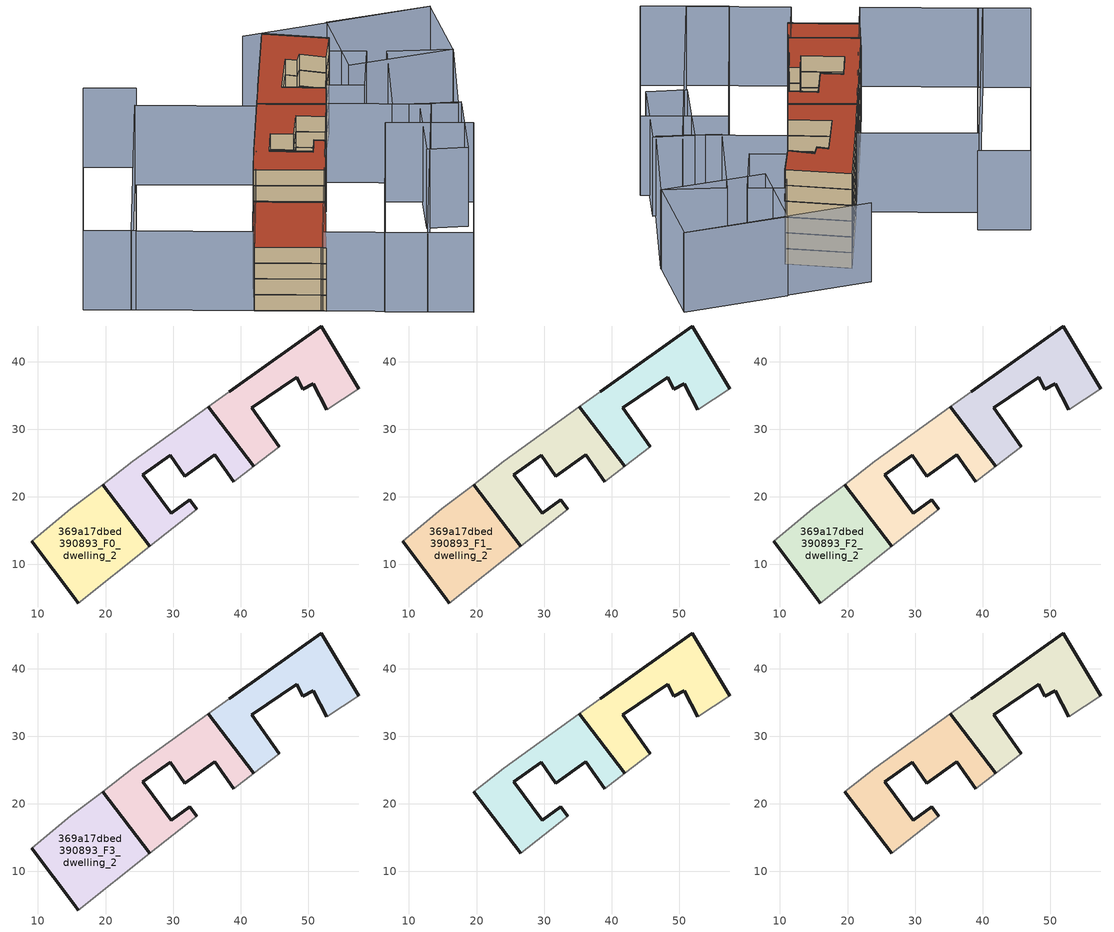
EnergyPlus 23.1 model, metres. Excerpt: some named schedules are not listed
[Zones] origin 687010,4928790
369a17dbed390893_F0_dwelling_0
 floor ground (EU_floor_Construction): 52.71,32.86 57.48,36.02 51.89,45.27 39.36,36.3 38.29,35.51 35.23,33.31 41.95,24.51 45.73,27.4 41.61,33.16 48.27,37.66 49.16,35.94 50.73,36.76 z0
 wall outside (EU_wall_Construction): 38.29,35.51 39.36,36.3 51.89,45.27 57.48,36.02 / 52.71,32.86 50.73,36.76 49.16,35.94 48.27,37.66 41.61,33.16 45.73,27.4 / 41.95,24.51 35.23,33.31 z0:3
 wall adiabatic (EU_wall_Construction): 45.73,27.4 41.95,24.51 / 35.23,33.31 38.29,35.51 / 57.48,36.02 52.71,32.86 z0:3
369a17dbed390893_F0_dwelling_1
 floor ground (EU_floor_Construction): 38.96,22.21 41.95,24.51 35.23,33.31 24.06,25.24 19.56,21.82 26.55,12.68 33.46,18.15 32.44,19.59 29.69,17.57 25.52,23.25 29.57,26.14 31.7,23.08 36.18,26.21 z0
 wall outside (EU_wall_Construction): 38.96,22.21 36.18,26.21 31.7,23.08 29.57,26.14 25.52,23.25 29.69,17.57 32.44,19.59 33.46,18.15 / 35.23,33.31 41.95,24.51 / 26.55,12.68 19.56,21.82 z0:3
 wall adiabatic (EU_wall_Construction): 33.46,18.15 26.55,12.68 / 19.56,21.82 24.06,25.24 35.23,33.31 / 41.95,24.51 38.96,22.21 z0:3
369a17dbed390893_F0_dwelling_2
 floor ground (EU_floor_Construction): 26.55,12.68 19.56,21.82 14.88,18.25 9.06,13.46 15.48,4.99 16,4.3 z0
 wall outside (EU_wall_Construction): 16,4.3 15.48,4.99 9.06,13.46 / 19.56,21.82 26.55,12.68 z0:3
 wall adiabatic (EU_wall_Construction): 9.06,13.46 14.88,18.25 19.56,21.82 / 26.55,12.68 16,4.3 z0:3
369a17dbed390893_F1_dwelling_0
 floor to 369a17dbed390893_F0_dwelling_0 (EU_floor_Construction): 52.71,32.86 57.48,36.02 51.89,45.27 39.36,36.3 38.29,35.51 35.23,33.31 41.95,24.51 45.73,27.4 41.61,33.16 48.27,37.66 49.16,35.94 50.73,36.76 z3
 wall outside (EU_wall_Construction): 38.29,35.51 39.36,36.3 51.89,45.27 57.48,36.02 / 52.71,32.86 50.73,36.76 49.16,35.94 48.27,37.66 41.61,33.16 45.73,27.4 / 41.95,24.51 35.23,33.31 z3:6
 wall adiabatic (EU_wall_Construction): 45.73,27.4 41.95,24.51 / 35.23,33.31 38.29,35.51 / 57.48,36.02 52.71,32.86 z3:6
369a17dbed390893_F1_dwelling_1
 floor to 369a17dbed390893_F0_dwelling_1 (EU_floor_Construction): 38.96,22.21 41.95,24.51 35.23,33.31 24.06,25.24 19.56,21.82 26.55,12.68 33.46,18.15 32.44,19.59 29.69,17.57 25.52,23.25 29.57,26.14 31.7,23.08 36.18,26.21 z3
 wall outside (EU_wall_Construction): 38.96,22.21 36.18,26.21 31.7,23.08 29.57,26.14 25.52,23.25 29.69,17.57 32.44,19.59 33.46,18.15 / 35.23,33.31 41.95,24.51 / 26.55,12.68 19.56,21.82 z3:6
 wall adiabatic (EU_wall_Construction): 33.46,18.15 26.55,12.68 / 19.56,21.82 24.06,25.24 35.23,33.31 / 41.95,24.51 38.96,22.21 z3:6
369a17dbed390893_F1_dwelling_2
 floor to 369a17dbed390893_F0_dwelling_2 (EU_floor_Construction): 26.55,12.68 19.56,21.82 14.88,18.25 9.06,13.46 15.48,4.99 16,4.3 z3
 wall outside (EU_wall_Construction): 16,4.3 15.48,4.99 9.06,13.46 / 19.56,21.82 26.55,12.68 z3:6
 wall adiabatic (EU_wall_Construction): 9.06,13.46 14.88,18.25 19.56,21.82 / 26.55,12.68 16,4.3 z3:6
369a17dbed390893_F2_dwelling_0
 floor to 369a17dbed390893_F1_dwelling_0 (EU_floor_Construction): 52.71,32.86 57.48,36.02 51.89,45.27 39.36,36.3 38.29,35.51 35.23,33.31 41.95,24.51 45.73,27.4 41.61,33.16 48.27,37.66 49.16,35.94 50.73,36.76 z6
 wall outside (EU_wall_Construction): 38.29,35.51 39.36,36.3 51.89,45.27 57.48,36.02 / 52.71,32.86 50.73,36.76 49.16,35.94 48.27,37.66 41.61,33.16 45.73,27.4 / 41.95,24.51 35.23,33.31 z6:9
 wall adiabatic (EU_wall_Construction): 45.73,27.4 41.95,24.51 / 35.23,33.31 38.29,35.51 / 57.48,36.02 52.71,32.86 z6:9
369a17dbed390893_F2_dwelling_1
 floor to 369a17dbed390893_F1_dwelling_1 (EU_floor_Construction): 38.96,22.21 41.95,24.51 35.23,33.31 24.06,25.24 19.56,21.82 26.55,12.68 33.46,18.15 32.44,19.59 29.69,17.57 25.52,23.25 29.57,26.14 31.7,23.08 36.18,26.21 z6
 wall outside (EU_wall_Construction): 38.96,22.21 36.18,26.21 31.7,23.08 29.57,26.14 25.52,23.25 29.69,17.57 32.44,19.59 33.46,18.15 / 35.23,33.31 41.95,24.51 / 26.55,12.68 19.56,21.82 z6:9
 wall adiabatic (EU_wall_Construction): 33.46,18.15 26.55,12.68 / 19.56,21.82 24.06,25.24 35.23,33.31 / 41.95,24.51 38.96,22.21 z6:9
369a17dbed390893_F2_dwelling_2
 floor to 369a17dbed390893_F1_dwelling_2 (EU_floor_Construction): 26.55,12.68 19.56,21.82 14.88,18.25 9.06,13.46 15.48,4.99 16,4.3 z6
 wall outside (EU_wall_Construction): 16,4.3 15.48,4.99 9.06,13.46 / 19.56,21.82 26.55,12.68 z6:9
 wall adiabatic (EU_wall_Construction): 9.06,13.46 14.88,18.25 19.56,21.82 / 26.55,12.68 16,4.3 z6:9
369a17dbed390893_F3_dwelling_0
 floor to 369a17dbed390893_F2_dwelling_0 (EU_floor_Construction): 52.71,32.86 57.48,36.02 51.89,45.27 39.36,36.3 38.29,35.51 35.23,33.31 41.95,24.51 45.73,27.4 41.61,33.16 48.27,37.66 49.16,35.94 50.73,36.76 z9
 wall outside (EU_wall_Construction): 38.29,35.51 39.36,36.3 51.89,45.27 57.48,36.02 / 52.71,32.86 50.73,36.76 49.16,35.94 48.27,37.66 41.61,33.16 45.73,27.4 / 41.95,24.51 35.23,33.31 z9:12
 wall adiabatic (EU_wall_Construction): 45.73,27.4 41.95,24.51 / 35.23,33.31 38.29,35.51 / 57.48,36.02 52.71,32.86 z9:12
369a17dbed390893_F3_dwelling_1
 floor to 369a17dbed390893_F2_dwelling_1 (EU_floor_Construction): 38.96,22.21 41.95,24.51 35.23,33.31 24.06,25.24 19.56,21.82 26.55,12.68 33.46,18.15 32.44,19.59 29.69,17.57 25.52,23.25 29.57,26.14 31.7,23.08 36.18,26.21 z9
 wall outside (EU_wall_Construction): 38.96,22.21 36.18,26.21 31.7,23.08 29.57,26.14 25.52,23.25 29.69,17.57 32.44,19.59 33.46,18.15 / 35.23,33.31 41.95,24.51 / 26.55,12.68 19.56,21.82 z9:12
 wall adiabatic (EU_wall_Construction): 33.46,18.15 26.55,12.68 / 19.56,21.82 24.06,25.24 35.23,33.31 / 41.95,24.51 38.96,22.21 z9:12
369a17dbed390893_F3_dwelling_2
 floor to 369a17dbed390893_F2_dwelling_2 (EU_floor_Construction): 26.55,12.68 19.56,21.82 14.88,18.25 9.06,13.46 15.48,4.99 16,4.3 z9
 wall outside (EU_wall_Construction): 16,4.3 15.48,4.99 9.06,13.46 / 19.56,21.82 26.55,12.68 z9:12
 wall adiabatic (EU_wall_Construction): 9.06,13.46 14.88,18.25 19.56,21.82 / 26.55,12.68 16,4.3 z9:12
 roof outside (EU_roof_Construction): 19.56,21.82 26.55,12.68 16,4.3 15.48,4.99 9.06,13.46 14.88,18.25 z12
369a17dbed390893_F4_dwelling_0
 floor to 369a17dbed390893_F3_dwelling_0 (EU_floor_Construction): 52.71,32.86 57.48,36.02 51.89,45.27 39.36,36.3 38.29,35.51 35.23,33.31 41.95,24.51 45.73,27.4 41.61,33.16 48.27,37.66 49.16,35.94 50.73,36.76 z12
 wall outside (EU_wall_Construction): 38.29,35.51 39.36,36.3 51.89,45.27 57.48,36.02 / 52.71,32.86 50.73,36.76 49.16,35.94 48.27,37.66 41.61,33.16 45.73,27.4 / 41.95,24.51 35.23,33.31 z12:15
 wall adiabatic (EU_wall_Construction): 45.73,27.4 41.95,24.51 / 35.23,33.31 38.29,35.51 / 57.48,36.02 52.71,32.86 z12:15
369a17dbed390893_F4_dwelling_1
 floor to 369a17dbed390893_F3_dwelling_1 (EU_floor_Construction): 38.96,22.21 41.95,24.51 35.23,33.31 24.06,25.24 19.56,21.82 26.55,12.68 33.46,18.15 32.44,19.59 29.69,17.57 25.52,23.25 29.57,26.14 31.7,23.08 36.18,26.21 z12
 wall outside (EU_wall_Construction): 26.55,12.68 19.56,21.82 / 38.96,22.21 36.18,26.21 31.7,23.08 29.57,26.14 25.52,23.25 29.69,17.57 32.44,19.59 33.46,18.15 / 35.23,33.31 41.95,24.51 z12:15
 wall adiabatic (EU_wall_Construction): 33.46,18.15 26.55,12.68 / 19.56,21.82 24.06,25.24 35.23,33.31 / 41.95,24.51 38.96,22.21 z12:15
369a17dbed390893_F5_dwelling_0
 floor to 369a17dbed390893_F4_dwelling_0 (EU_floor_Construction): 52.71,32.86 57.48,36.02 51.89,45.27 39.36,36.3 38.29,35.51 35.23,33.31 41.95,24.51 45.73,27.4 41.61,33.16 48.27,37.66 49.16,35.94 50.73,36.76 z15
 wall outside (EU_wall_Construction): 38.29,35.51 39.36,36.3 51.89,45.27 57.48,36.02 / 52.71,32.86 50.73,36.76 49.16,35.94 48.27,37.66 41.61,33.16 45.73,27.4 / 41.95,24.51 35.23,33.31 z15:18
 wall adiabatic (EU_wall_Construction): 45.73,27.4 41.95,24.51 / 35.23,33.31 38.29,35.51 / 57.48,36.02 52.71,32.86 z15:18
 roof outside (EU_roof_Construction): 51.89,45.27 57.48,36.02 52.71,32.86 50.73,36.76 49.16,35.94 48.27,37.66 41.61,33.16 45.73,27.4 41.95,24.51 35.23,33.31 38.29,35.51 39.36,36.3 z18
369a17dbed390893_F5_dwelling_1
 floor to 369a17dbed390893_F4_dwelling_1 (EU_floor_Construction): 38.96,22.21 41.95,24.51 35.23,33.31 24.06,25.24 19.56,21.82 26.55,12.68 33.46,18.15 32.44,19.59 29.69,17.57 25.52,23.25 29.57,26.14 31.7,23.08 36.18,26.21 z15
 wall outside (EU_wall_Construction): 26.55,12.68 19.56,21.82 / 38.96,22.21 36.18,26.21 31.7,23.08 29.57,26.14 25.52,23.25 29.69,17.57 32.44,19.59 33.46,18.15 / 35.23,33.31 41.95,24.51 z15:18
 wall adiabatic (EU_wall_Construction): 33.46,18.15 26.55,12.68 / 19.56,21.82 24.06,25.24 35.23,33.31 / 41.95,24.51 38.96,22.21 z15:18
 roof outside (EU_roof_Construction): 35.23,33.31 41.95,24.51 38.96,22.21 36.18,26.21 31.7,23.08 29.57,26.14 25.52,23.25 29.69,17.57 32.44,19.59 33.46,18.15 26.55,12.68 19.56,21.82 24.06,25.24 z18
shading: 78.27,31.79 53.07,50.05 / 21.52,-3.25 46.97,16.51 / 46.97,16.51 55.63,5.36 / 55.63,5.36 30.17,-14.4 / 30.17,-14.4 21.52,-3.25 / 59.29,10.78 49.5,1.71 / 49.5,1.71 44.98,6.59 / 44.98,6.59 54.77,15.66 / 54.77,15.66 59.29,10.78 / 15.67,4.74 45.73,27.4 / 45.73,27.4 55.78,14.07 / 55.78,14.07 25.72,-8.59 / 25.72,-8.59 15.67,4.74 / 63.7,29.16 70.6,21.19 / 70.6,21.19 58.78,10.97 / 58.78,10.97 51.89,18.94 / 51.89,18.94 63.7,29.16 / 53.64,25.78 49.94,30.83 / 49.94,30.83 58,36.73 / 58,36.73 61.69,31.68 / 61.69,31.68 53.64,25.78 / 56.7,31.41 64.49,42.04 / 64.49,42.04 78.34,31.88 / 78.34,31.88 70.54,21.25 / 70.54,21.25 56.7,31.41 / 26.48,51.13 38.29,35.51 / 38.29,35.51 9.06,13.41 / 9.06,13.41 -2.75,29.03 / -2.75,29.03 26.48,51.13 / 30.59,54.01 -2.28,28.41 / -2.28,28.41 -7.47,35.08 / -7.47,35.08 25.4,60.67 / 25.4,60.67 30.59,54.01 z0:15
[Building]
EU S2 Campaign: North Axis=0; Terrain=City; Solar Distribution=FullExterior
[Site:Location]
Bologna: Latitude=44.5; Longitude=11.25; Time Zone=1; Elevation=37
[SizingPeriod:WeatherFileDays]
AnnualSizingPeriod: Begin Month=1; Begin Day of Month=1; End Month=12; End Day of Month=31; Day of Week for Start Day=Monday; Use Weather File Daylight Saving Period=No; Use Weather File Rain and Snow Indicators=No
[MATERIAL]
EU_InternalMass_Material: Roughness=MediumRough; Thickness=0.1; Conductivity=1; Density=1800; Specific Heat=900; Thermal Absorptance=0.9; Solar Absorptance=0.7; Visible Absorptance=0.7
[MATERIAL:NOMASS] Roughness=MediumRough; Thermal Absorptance=0.9; Solar Absorptance=0.7; Visible Absorptance=0.7
Name | Thermal Resistance
EU_wall_NoMass | 0.905828
EU_roof_NoMass | 0.37593
EU_floor_NoMass | 0.67114
[CONSTRUCTION]
EU_wall_Construction: EU_wall_NoMass
EU_roof_Construction: EU_roof_NoMass
EU_floor_Construction: EU_floor_NoMass
EU_InternalMass_Construction: EU_InternalMass_Material
[ZONE] Type=1; Multiplier=1; Ceiling Height=autocalculate; Floor Area=autocalculate; Part of Total Floor Area=Yes
Name | Volume
369a17dbed390893_F0_dwelling_0; 369a17dbed390893_F1_dwelling_0; 369a17dbed390893_F2_dwelling_0; 369a17dbed390893_F3_dwelling_0; 369a17dbed390893_F4_dwelling_0; 369a17dbed390893_F5_dwelling_0; 369a17dbed390893_F1_dwelling_1; 369a17dbed390893_F2_dwelling_1; 369a17dbed390893_F3_dwelling_1; 369a17dbed390893_F4_dwelling_1; 369a17dbed390893_F5_dwelling_1 | 466.471
369a17dbed390893_F0_dwelling_1 | 466.472
369a17dbed390893_F0_dwelling_2; 369a17dbed390893_F1_dwelling_2; 369a17dbed390893_F2_dwelling_2; 369a17dbed390893_F3_dwelling_2 | 466.474
[INTERNALMASS] Construction=EU_InternalMass_Construction
Name | Zone or ZoneList | Surface Area
369a17dbed390893_F0_dwelling_0_EU_InternalMass | 369a17dbed390893_F0_dwelling_0 | 155.491
369a17dbed390893_F0_dwelling_1_EU_InternalMass | 369a17dbed390893_F0_dwelling_1 | 155.491
369a17dbed390893_F0_dwelling_2_EU_InternalMass | 369a17dbed390893_F0_dwelling_2 | 155.491
369a17dbed390893_F1_dwelling_0_EU_InternalMass | 369a17dbed390893_F1_dwelling_0 | 155.491
369a17dbed390893_F1_dwelling_1_EU_InternalMass | 369a17dbed390893_F1_dwelling_1 | 155.491
369a17dbed390893_F1_dwelling_2_EU_InternalMass | 369a17dbed390893_F1_dwelling_2 | 155.491
369a17dbed390893_F2_dwelling_0_EU_InternalMass | 369a17dbed390893_F2_dwelling_0 | 155.491
369a17dbed390893_F2_dwelling_1_EU_InternalMass | 369a17dbed390893_F2_dwelling_1 | 155.491
369a17dbed390893_F2_dwelling_2_EU_InternalMass | 369a17dbed390893_F2_dwelling_2 | 155.491
369a17dbed390893_F3_dwelling_0_EU_InternalMass | 369a17dbed390893_F3_dwelling_0 | 155.491
369a17dbed390893_F3_dwelling_1_EU_InternalMass | 369a17dbed390893_F3_dwelling_1 | 155.491
369a17dbed390893_F3_dwelling_2_EU_InternalMass | 369a17dbed390893_F3_dwelling_2 | 155.491
369a17dbed390893_F4_dwelling_0_EU_InternalMass | 369a17dbed390893_F4_dwelling_0 | 233.237
369a17dbed390893_F4_dwelling_1_EU_InternalMass | 369a17dbed390893_F4_dwelling_1 | 233.237
369a17dbed390893_F5_dwelling_0_EU_InternalMass | 369a17dbed390893_F5_dwelling_0 | 233.237
369a17dbed390893_F5_dwelling_1_EU_InternalMass | 369a17dbed390893_F5_dwelling_1 | 233.237
[OTHEREQUIPMENT] Fuel Type=Electricity; Design Level Calculation Method=Watts/Area; Power per Zone Floor Area=1; Fraction Latent=0; Fraction Radiant=0; Fraction Lost=0; Carbon Dioxide Generation Rate=0; EndUse Subcategory=EU_Step8_InternalGains
Name | Zone or ZoneList or Space or SpaceList | Schedule
EU_Step8_InternalGain_369a17dbed390893_F0_dwelling_0_f000 | 369a17dbed390893_F0_dwelling_0 | EU_Step8_GainSchedule_369a17dbed390893_F0_dwelling_0_f000
EU_Step8_InternalGain_369a17dbed390893_F0_dwelling_1_f000 | 369a17dbed390893_F0_dwelling_1 | EU_Step8_GainSchedule_369a17dbed390893_F0_dwelling_1_f000
EU_Step8_InternalGain_369a17dbed390893_F0_dwelling_2_f000 | 369a17dbed390893_F0_dwelling_2 | EU_Step8_GainSchedule_369a17dbed390893_F0_dwelling_2_f000
EU_Step8_InternalGain_369a17dbed390893_F1_dwelling_0_f000 | 369a17dbed390893_F1_dwelling_0 | EU_Step8_GainSchedule_369a17dbed390893_F1_dwelling_0_f000
EU_Step8_InternalGain_369a17dbed390893_F1_dwelling_1_f000 | 369a17dbed390893_F1_dwelling_1 | EU_Step8_GainSchedule_369a17dbed390893_F1_dwelling_1_f000
EU_Step8_InternalGain_369a17dbed390893_F1_dwelling_2_f000 | 369a17dbed390893_F1_dwelling_2 | EU_Step8_GainSchedule_369a17dbed390893_F1_dwelling_2_f000
EU_Step8_InternalGain_369a17dbed390893_F2_dwelling_0_f000 | 369a17dbed390893_F2_dwelling_0 | EU_Step8_GainSchedule_369a17dbed390893_F2_dwelling_0_f000
EU_Step8_InternalGain_369a17dbed390893_F2_dwelling_1_f000 | 369a17dbed390893_F2_dwelling_1 | EU_Step8_GainSchedule_369a17dbed390893_F2_dwelling_1_f000
EU_Step8_InternalGain_369a17dbed390893_F2_dwelling_2_f000 | 369a17dbed390893_F2_dwelling_2 | EU_Step8_GainSchedule_369a17dbed390893_F2_dwelling_2_f000
EU_Step8_InternalGain_369a17dbed390893_F3_dwelling_0_f000 | 369a17dbed390893_F3_dwelling_0 | EU_Step8_GainSchedule_369a17dbed390893_F3_dwelling_0_f000
EU_Step8_InternalGain_369a17dbed390893_F3_dwelling_1_f000 | 369a17dbed390893_F3_dwelling_1 | EU_Step8_GainSchedule_369a17dbed390893_F3_dwelling_1_f000
EU_Step8_InternalGain_369a17dbed390893_F3_dwelling_2_f000 | 369a17dbed390893_F3_dwelling_2 | EU_Step8_GainSchedule_369a17dbed390893_F3_dwelling_2_f000
EU_Step8_InternalGain_369a17dbed390893_F4_dwelling_0_f000 | 369a17dbed390893_F4_dwelling_0 | EU_Step8_GainSchedule_369a17dbed390893_F4_dwelling_0_f000
EU_Step8_InternalGain_369a17dbed390893_F4_dwelling_1_f000 | 369a17dbed390893_F4_dwelling_1 | EU_Step8_GainSchedule_369a17dbed390893_F4_dwelling_1_f000
EU_Step8_InternalGain_369a17dbed390893_F5_dwelling_0_f000 | 369a17dbed390893_F5_dwelling_0 | EU_Step8_GainSchedule_369a17dbed390893_F5_dwelling_0_f000
EU_Step8_InternalGain_369a17dbed390893_F5_dwelling_1_f000 | 369a17dbed390893_F5_dwelling_1 | EU_Step8_GainSchedule_369a17dbed390893_F5_dwelling_1_f000
[ZONEVENTILATION:DESIGNFLOWRATE] Schedule=EU_AlwaysOn; Design Flow Rate Calculation Method=AirChanges/Hour; Air Changes per Hour=0.73129; Ventilation Type=Natural; Fan Pressure Rise=0; Fan Total Efficiency=1; Constant Term Coefficient=1; Temperature Term Coefficient=0; Velocity Term Coefficient=0; Velocity Squared Term Coefficient=0; Minimum Indoor Temperature=-100; Maximum Indoor Temperature=100; Delta Temperature=-100; Minimum Outdoor Temperature=-100; Maximum Outdoor Temperature=100; Maximum Wind Speed=40
Name | Zone or ZoneList or Space or SpaceList
EU_ConstantAir_369a17dbed390893_F0_dwelling_0 | 369a17dbed390893_F0_dwelling_0
EU_ConstantAir_369a17dbed390893_F0_dwelling_1 | 369a17dbed390893_F0_dwelling_1
EU_ConstantAir_369a17dbed390893_F0_dwelling_2 | 369a17dbed390893_F0_dwelling_2
EU_ConstantAir_369a17dbed390893_F1_dwelling_0 | 369a17dbed390893_F1_dwelling_0
EU_ConstantAir_369a17dbed390893_F1_dwelling_1 | 369a17dbed390893_F1_dwelling_1
EU_ConstantAir_369a17dbed390893_F1_dwelling_2 | 369a17dbed390893_F1_dwelling_2
EU_ConstantAir_369a17dbed390893_F2_dwelling_0 | 369a17dbed390893_F2_dwelling_0
EU_ConstantAir_369a17dbed390893_F2_dwelling_1 | 369a17dbed390893_F2_dwelling_1
EU_ConstantAir_369a17dbed390893_F2_dwelling_2 | 369a17dbed390893_F2_dwelling_2
EU_ConstantAir_369a17dbed390893_F3_dwelling_0 | 369a17dbed390893_F3_dwelling_0
EU_ConstantAir_369a17dbed390893_F3_dwelling_1 | 369a17dbed390893_F3_dwelling_1
EU_ConstantAir_369a17dbed390893_F3_dwelling_2 | 369a17dbed390893_F3_dwelling_2
EU_ConstantAir_369a17dbed390893_F4_dwelling_0 | 369a17dbed390893_F4_dwelling_0
EU_ConstantAir_369a17dbed390893_F4_dwelling_1 | 369a17dbed390893_F4_dwelling_1
EU_ConstantAir_369a17dbed390893_F5_dwelling_0 | 369a17dbed390893_F5_dwelling_0
EU_ConstantAir_369a17dbed390893_F5_dwelling_1 | 369a17dbed390893_F5_dwelling_1
[HVACTEMPLATE:THERMOSTAT] Constant Heating Setpoint=20; Constant Cooling Setpoint=50
EU_HeatOnly_369a17dbed390893_F0_dwelling_0; EU_HeatOnly_369a17dbed390893_F0_dwelling_1; EU_HeatOnly_369a17dbed390893_F0_dwelling_2; EU_HeatOnly_369a17dbed390893_F1_dwelling_0; EU_HeatOnly_369a17dbed390893_F1_dwelling_1; EU_HeatOnly_369a17dbed390893_F1_dwelling_2; EU_HeatOnly_369a17dbed390893_F2_dwelling_0; EU_HeatOnly_369a17dbed390893_F2_dwelling_1; EU_HeatOnly_369a17dbed390893_F2_dwelling_2; EU_HeatOnly_369a17dbed390893_F3_dwelling_0; EU_HeatOnly_369a17dbed390893_F3_dwelling_1; EU_HeatOnly_369a17dbed390893_F3_dwelling_2; EU_HeatOnly_369a17dbed390893_F4_dwelling_0; EU_HeatOnly_369a17dbed390893_F4_dwelling_1; EU_HeatOnly_369a17dbed390893_F5_dwelling_0; EU_HeatOnly_369a17dbed390893_F5_dwelling_1
[HVACTEMPLATE:ZONE:IDEALLOADSAIRSYSTEM] System Availability Schedule=EU_AlwaysOn; Maximum Heating Supply Air Temperature=50; Minimum Cooling Supply Air Temperature=13; Maximum Heating Supply Air Humidity Ratio=0.0156; Minimum Cooling Supply Air Humidity Ratio=0.0077; Heating Limit=NoLimit; Cooling Limit=NoLimit; Heating Availability Schedule=EU_AlwaysOn; Cooling Availability Schedule=EU_CoolingOff; Dehumidification Control Type=ConstantSensibleHeatRatio; Cooling Sensible Heat Ratio=0.7; Dehumidification Setpoint=60; Humidification Control Type=None; Humidification Setpoint=30; Outdoor Air Method=None; Outdoor Air Flow Rate per Person=0.00944; Outdoor Air Flow Rate per Zone Floor Area=0; Outdoor Air Flow Rate per Zone=0; Demand Controlled Ventilation Type=None; Outdoor Air Economizer Type=NoEconomizer; Heat Recovery Type=None; Sensible Heat Recovery Effectiveness=0.7; Latent Heat Recovery Effectiveness=0.65
Name | Template Thermostat
369a17dbed390893_F0_dwelling_0 | EU_HeatOnly_369a17dbed390893_F0_dwelling_0
369a17dbed390893_F0_dwelling_1 | EU_HeatOnly_369a17dbed390893_F0_dwelling_1
